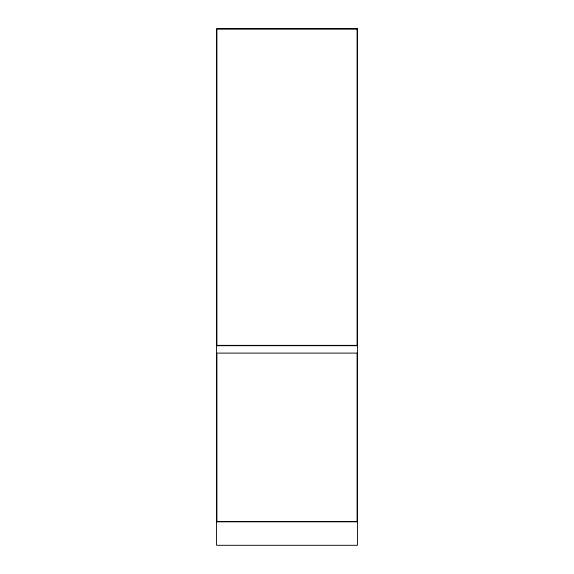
<?xml version="1.0" encoding="UTF-8"?>
<svg xmlns="http://www.w3.org/2000/svg" width="574" height="574" viewBox="0 0 574 574"><rect width="100%" height="100%" fill="white"/><g stroke="black" fill="none" stroke-linecap="round" stroke-linejoin="round"><path stroke-width="0.86" d="M216.556 345.706L357.444 345.706M216.556 521.816L357.444 521.816M357.444 28.7L216.556 28.7L216.556 545.3L357.444 545.3L357.444 28.7M357.093 29.052L216.907 29.052L216.907 345.354L357.093 345.354L357.093 29.052M357.093 353.103L216.907 353.103L216.907 521.465L357.093 521.465L357.093 353.103"/></g></svg>
